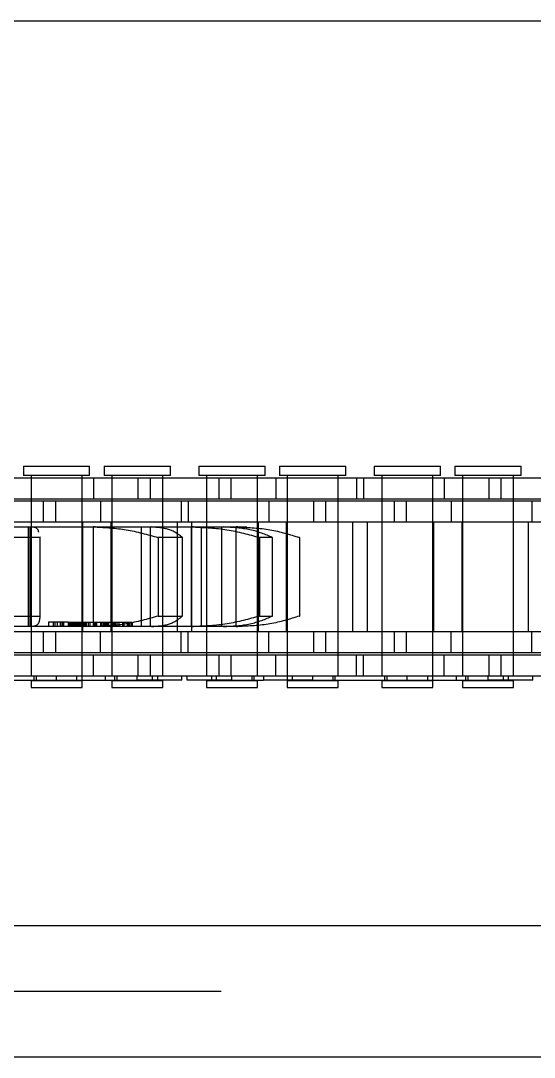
# Model space of a CAD drawing. Header units: metres. Extents: x 0 to 21025, y 0 to 14850.
# Drawn here: x 4449.4 to 4486.6, y 9046.6 to 9121.6 of the extents above; entities that cross this region are included whole.
import ezdxf

# ---------------------------------------------------------------- set-up
doc = ezdxf.new("R2010")
doc.units = ezdxf.units.M
doc.header["$LTSCALE"] = 25
doc.linetypes.add('HIDDEN2', pattern=[4.7625, 3.175, -1.5875])
doc.layers.add('SL4', color=4, linetype='Continuous')
doc.layers.add('ST1', color=7, linetype='HIDDEN2')

msp = doc.modelspace()

# ---------------------------------------------------------------- linework, layer by layer
at = {"layer": 'SL4'}
for p, q in [((4210.539, 9121.619), (5535.514, 9121.619)), ((4210.539, 9056.144), (5535.514, 9056.144)), ((5535.514, 9046.619), (4210.539, 9046.619))]:
    msp.add_line(p, q, dxfattribs=at)
at = {"layer": 'ST1'}
for p, q in [((4449.631, 9089.384), (4454.428, 9089.384)), ((4449.631, 9089.384), (4449.631, 9088.725)), ((4454.428, 9088.725), (4454.428, 9089.384)), ((4455.479, 9089.384), (4460.276, 9089.384)), ((4455.479, 9089.384), (4455.479, 9088.725)), ((4460.276, 9088.725), (4460.276, 9089.384)), ((4462.331, 9089.384), (4467.128, 9089.384)), ((4462.331, 9089.384), (4462.331, 9088.725)), ((4467.128, 9088.725), (4467.128, 9089.384)), ((4468.179, 9089.384), (4472.976, 9089.384)), ((4468.179, 9089.384), (4468.179, 9088.725)), ((4472.976, 9088.725), (4472.976, 9089.384)), ((4475.031, 9089.384), (4479.828, 9089.384)), ((4475.031, 9089.384), (4475.031, 9088.725)), ((4479.828, 9088.725), (4479.828, 9089.384)), ((4480.879, 9089.384), (4485.676, 9089.384)), ((4480.879, 9089.384), (4480.879, 9088.725)), ((4485.676, 9088.725), (4485.676, 9089.384)), ((4448.352, 9088.541), (4454.702, 9088.541)), ((4454.428, 9088.725), (4449.631, 9088.725)), ((4450.184, 9088.725), (4450.184, 9074.227)), ((4450.184, 9088.541), (4450.184, 9087.021)), ((4453.874, 9074.227), (4453.874, 9088.725)), ((4453.874, 9087.021), (4453.874, 9088.541)), ((4454.702, 9088.541), (4454.702, 9087.021)), ((4454.702, 9088.541), (4463.797, 9088.541)), ((4460.276, 9088.725), (4455.479, 9088.725)), ((4456.032, 9088.725), (4456.032, 9074.227)), ((4456.032, 9088.541), (4456.032, 9087.021)), ((4457.949, 9087.021), (4457.949, 9088.541)), ((4458.809, 9088.541), (4458.809, 9087.021)), ((4459.722, 9074.227), (4459.722, 9088.725)), ((4459.722, 9087.021), (4459.722, 9088.541)), ((4467.128, 9088.725), (4462.331, 9088.725)), ((4462.884, 9088.725), (4462.884, 9074.227)), ((4462.884, 9088.541), (4462.884, 9087.021)), ((4463.797, 9088.541), (4464.657, 9088.541)), ((4463.797, 9087.021), (4463.797, 9088.541)), ((4464.657, 9088.541), (4473.752, 9088.541)), ((4464.657, 9088.541), (4464.657, 9087.021)), ((4466.574, 9074.227), (4466.574, 9088.725)), ((4466.574, 9087.021), (4466.574, 9088.541)), ((4467.904, 9088.541), (4467.904, 9087.021)), ((4472.976, 9088.725), (4468.179, 9088.725)), ((4468.732, 9088.725), (4468.732, 9074.227)), ((4468.732, 9088.541), (4468.732, 9087.021)), ((4472.422, 9074.227), (4472.422, 9088.725)), ((4472.422, 9087.021), (4472.422, 9088.541)), ((4473.752, 9088.541), (4473.752, 9087.021)), ((4473.752, 9088.541), (4480.102, 9088.541)), ((4474.254, 9088.541), (4474.254, 9087.021)), ((4479.828, 9088.725), (4475.031, 9088.725)), ((4475.584, 9088.725), (4475.584, 9074.227)), ((4475.584, 9088.541), (4475.584, 9087.021)), ((4479.274, 9074.227), (4479.274, 9088.725)), ((4479.274, 9087.021), (4479.274, 9088.541)), ((4480.102, 9088.541), (4480.102, 9087.021)), ((4480.102, 9088.541), (4489.197, 9088.541)), ((4485.676, 9088.725), (4480.879, 9088.725)), ((4481.432, 9088.725), (4481.432, 9074.227)), ((4481.432, 9088.541), (4481.432, 9087.021)), ((4483.349, 9087.021), (4483.349, 9088.541)), ((4484.209, 9088.541), (4484.209, 9087.021)), ((4485.122, 9074.227), (4485.122, 9088.725)), ((4485.122, 9087.021), (4485.122, 9088.541)), ((4448.352, 9087.021), (4454.702, 9087.021)), ((4454.702, 9087.021), (4463.797, 9087.021)), ((4463.797, 9087.021), (4464.657, 9087.021)), ((4464.657, 9087.021), (4473.752, 9087.021)), ((4473.752, 9087.021), (4480.102, 9087.021)), ((4480.102, 9087.021), (4489.197, 9087.021)), ((4442.002, 9086.869), (4451.097, 9086.869)), ((4450.184, 9086.869), (4450.184, 9085.349)), ((4451.097, 9086.869), (4451.957, 9086.869)), ((4451.097, 9085.349), (4451.097, 9086.869)), ((4451.957, 9086.869), (4461.052, 9086.869)), ((4451.957, 9086.869), (4451.957, 9085.349)), ((4453.874, 9085.349), (4453.874, 9086.869)), ((4455.204, 9086.869), (4455.204, 9085.349)), ((4456.032, 9086.869), (4456.032, 9085.349)), ((4459.722, 9085.349), (4459.722, 9086.869)), ((4461.052, 9086.869), (4461.052, 9085.349)), ((4461.052, 9086.869), (4467.402, 9086.869)), ((4461.554, 9086.869), (4461.554, 9085.349)), ((4462.884, 9086.869), (4462.884, 9085.349)), ((4466.574, 9085.349), (4466.574, 9086.869)), ((4467.402, 9086.869), (4467.402, 9085.349)), ((4467.402, 9086.869), (4476.497, 9086.869)), ((4468.732, 9086.869), (4468.732, 9085.349)), ((4470.649, 9085.349), (4470.649, 9086.869)), ((4471.509, 9086.869), (4471.509, 9085.349)), ((4472.422, 9085.349), (4472.422, 9086.869)), ((4475.584, 9086.869), (4475.584, 9085.349)), ((4476.497, 9086.869), (4477.357, 9086.869)), ((4476.497, 9085.349), (4476.497, 9086.869)), ((4477.357, 9086.869), (4486.452, 9086.869)), ((4477.357, 9086.869), (4477.357, 9085.349)), ((4479.274, 9085.349), (4479.274, 9086.869)), ((4480.604, 9086.869), (4480.604, 9085.349)), ((4481.432, 9086.869), (4481.432, 9085.349)), ((4485.122, 9085.349), (4485.122, 9086.869)), ((4486.452, 9086.869), (4486.452, 9085.349)), ((4486.452, 9086.869), (4492.802, 9086.869)), ((4442.002, 9085.349), (4451.097, 9085.349)), ((4444.689, 9084.989), (4450.171, 9084.989)), ((4449.982, 9084.989), (4449.982, 9077.779)), ((4450.132, 9077.779), (4450.132, 9084.989)), ((4450.171, 9084.989), (4454.716, 9084.989)), ((4450.184, 9085.349), (4450.184, 9077.419)), ((4451.097, 9085.349), (4451.957, 9085.349)), ((4451.957, 9085.349), (4461.052, 9085.349)), ((4453.874, 9077.419), (4453.874, 9085.349)), ((4453.917, 9085.349), (4453.917, 9077.419)), ((4454.716, 9077.779), (4454.716, 9084.989)), ((4454.716, 9084.989), (4454.831, 9084.989)), ((4454.831, 9084.989), (4454.716, 9084.989)), ((4454.831, 9084.989), (4458.9, 9084.989)), ((4455.989, 9077.419), (4455.989, 9085.349)), ((4456.032, 9085.349), (4456.032, 9077.419)), ((4458.152, 9084.989), (4458.152, 9077.779)), ((4458.822, 9077.779), (4458.822, 9084.989)), ((4458.9, 9084.989), (4461.813, 9084.989)), ((4459.722, 9077.419), (4459.722, 9085.349)), ((4460.769, 9085.349), (4460.769, 9077.419)), ((4461.052, 9085.349), (4467.402, 9085.349)), ((4461.813, 9077.779), (4461.813, 9084.989)), ((4461.813, 9084.989), (4461.942, 9084.989)), ((4461.942, 9084.989), (4461.813, 9084.989)), ((4461.837, 9077.419), (4461.837, 9085.349)), ((4461.942, 9084.989), (4464.107, 9084.989)), ((4462.499, 9084.989), (4462.499, 9077.779)), ((4462.884, 9085.349), (4462.884, 9077.419)), ((4463.998, 9077.779), (4463.998, 9084.989)), ((4464.107, 9084.989), (4465.037, 9084.989)), ((4465.037, 9077.779), (4465.037, 9084.989)), ((4465.037, 9084.989), (4465.163, 9084.989)), ((4465.163, 9084.989), (4465.037, 9084.989)), ((4465.163, 9084.989), (4465.304, 9084.989)), ((4465.8, 9084.979), (4465.304, 9084.989)), ((4466.574, 9077.419), (4466.574, 9085.349)), ((4466.617, 9085.349), (4466.617, 9077.419)), ((4467.402, 9085.349), (4476.497, 9085.349)), ((4468.689, 9077.419), (4468.689, 9085.349)), ((4468.732, 9085.349), (4468.732, 9077.419)), ((4472.422, 9077.419), (4472.422, 9085.349)), ((4473.469, 9085.349), (4473.469, 9077.419)), ((4474.537, 9077.419), (4474.537, 9085.349)), ((4475.584, 9085.349), (4475.584, 9077.419)), ((4476.497, 9085.349), (4477.357, 9085.349)), ((4477.357, 9085.349), (4486.452, 9085.349)), ((4479.274, 9077.419), (4479.274, 9085.349)), ((4479.317, 9085.349), (4479.317, 9077.419)), ((4481.389, 9077.419), (4481.389, 9085.349)), ((4481.432, 9085.349), (4481.432, 9077.419)), ((4485.122, 9077.419), (4485.122, 9085.349)), ((4486.169, 9085.349), (4486.169, 9077.419)), ((4486.452, 9085.349), (4492.802, 9085.349)), ((4450.843, 9084.227), (4448.467, 9084.227)), ((4450.843, 9084.227), (4450.828, 9084.284)), ((4450.843, 9078.541), (4450.843, 9084.227)), ((4450.845, 9078.483), (4450.845, 9084.284)), ((4459.393, 9084.227), (4459.393, 9078.541)), ((4461.156, 9084.227), (4459.393, 9084.227)), ((4461.156, 9078.541), (4461.156, 9084.227)), ((4466.737, 9084.227), (4466.737, 9078.541)), ((4467.675, 9084.227), (4466.737, 9084.227)), ((4467.675, 9078.541), (4467.675, 9084.227)), ((4469.613, 9084.227), (4469.613, 9078.541)), ((4469.637, 9084.227), (4469.613, 9084.227)), ((4469.637, 9078.541), (4469.637, 9084.227)), ((4448.467, 9078.541), (4450.843, 9078.541)), ((4452.297, 9078.113), (4451.458, 9078.113)), ((4451.458, 9078.113), (4451.458, 9077.779)), ((4451.793, 9078.113), (4451.793, 9077.779)), ((4451.895, 9078.113), (4451.895, 9077.779)), ((4452.066, 9078.113), (4452.066, 9077.779)), ((4452.45, 9078.113), (4452.297, 9078.113)), ((4452.297, 9078.113), (4452.297, 9077.779)), ((4452.401, 9078.113), (4452.401, 9077.779)), ((4452.864, 9078.113), (4452.45, 9078.113)), ((4452.45, 9078.113), (4452.45, 9077.779)), ((4452.542, 9078.113), (4452.542, 9077.779)), ((4452.864, 9078.113), (4455.294, 9078.113)), ((4452.864, 9078.113), (4452.864, 9077.779)), ((4452.923, 9078.113), (4452.923, 9077.779)), ((4452.924, 9078.113), (4452.924, 9077.779)), ((4452.975, 9078.113), (4452.975, 9077.779)), ((4452.988, 9078.113), (4452.988, 9077.779)), ((4452.989, 9078.113), (4452.989, 9077.779)), ((4453.046, 9078.113), (4453.046, 9077.779)), ((4453.122, 9078.113), (4453.122, 9077.779)), ((4453.131, 9078.113), (4453.131, 9077.779)), ((4453.162, 9078.113), (4453.162, 9077.779)), ((4453.236, 9078.113), (4453.236, 9077.779)), ((4453.239, 9078.113), (4453.239, 9077.779)), ((4453.247, 9078.113), (4453.247, 9077.779)), ((4453.26, 9078.113), (4453.26, 9077.779)), ((4453.353, 9078.113), (4453.353, 9077.779)), ((4453.373, 9078.113), (4453.373, 9077.779)), ((4453.38, 9078.113), (4453.38, 9077.779)), ((4453.449, 9078.113), (4453.449, 9077.779)), ((4453.542, 9078.113), (4453.542, 9077.779)), ((4453.626, 9078.113), (4453.626, 9077.779)), ((4453.706, 9078.113), (4453.706, 9077.779)), ((4453.754, 9078.113), (4453.754, 9077.779)), ((4453.858, 9078.113), (4453.858, 9077.779)), ((4453.89, 9078.113), (4453.89, 9077.779)), ((4453.893, 9078.113), (4453.893, 9077.779)), ((4453.926, 9078.113), (4453.926, 9077.779)), ((4453.965, 9078.113), (4453.965, 9077.779)), ((4453.999, 9078.113), (4453.999, 9077.779)), ((4454.002, 9078.113), (4454.002, 9077.779)), ((4454.028, 9078.113), (4454.028, 9077.779)), ((4454.032, 9078.113), (4454.032, 9077.779)), ((4454.12, 9078.113), (4454.12, 9077.779)), ((4454.133, 9078.113), (4454.133, 9077.779)), ((4454.15, 9078.113), (4454.15, 9077.779)), ((4454.169, 9078.113), (4454.169, 9077.779)), ((4454.177, 9078.113), (4454.177, 9077.779)), ((4454.31, 9078.113), (4454.31, 9077.779)), ((4454.47, 9077.779), (4454.47, 9078.113)), ((4454.804, 9077.779), (4454.804, 9078.113)), ((4454.853, 9078.113), (4454.853, 9077.779)), ((4454.914, 9078.113), (4454.914, 9077.779)), ((4455.213, 9078.113), (4455.213, 9077.779)), ((4455.254, 9078.113), (4455.254, 9077.779)), ((4455.275, 9078.113), (4455.275, 9077.779)), ((4455.294, 9078.113), (4455.684, 9078.113)), ((4455.294, 9078.113), (4455.294, 9077.779)), ((4455.403, 9078.113), (4455.403, 9077.779)), ((4455.449, 9078.113), (4455.449, 9077.779)), ((4455.53, 9078.113), (4455.53, 9077.779)), ((4455.584, 9078.113), (4455.584, 9077.779)), ((4455.638, 9078.113), (4455.638, 9077.779)), ((4455.656, 9078.113), (4455.656, 9077.779)), ((4455.677, 9078.113), (4455.677, 9077.779)), ((4455.684, 9078.113), (4456.531, 9078.113)), ((4455.684, 9078.113), (4455.684, 9077.779)), ((4455.756, 9078.113), (4455.756, 9077.779)), ((4455.78, 9078.113), (4455.78, 9077.779)), ((4456.115, 9078.113), (4456.115, 9077.779)), ((4456.141, 9078.113), (4456.141, 9077.779)), ((4456.188, 9078.113), (4456.188, 9077.779)), ((4456.225, 9078.113), (4456.225, 9077.779)), ((4456.273, 9078.113), (4456.273, 9077.779)), ((4456.395, 9078.113), (4456.395, 9077.779)), ((4456.531, 9078.113), (4456.531, 9077.779)), ((4456.531, 9078.113), (4456.814, 9078.113)), ((4456.814, 9078.113), (4456.898, 9078.113)), ((4456.814, 9078.113), (4456.814, 9077.779)), ((4456.898, 9078.113), (4456.898, 9077.779)), ((4456.898, 9078.113), (4457.222, 9078.113)), ((4457.132, 9078.113), (4457.132, 9077.779)), ((4457.222, 9078.113), (4457.258, 9078.113)), ((4457.222, 9078.113), (4457.222, 9077.779)), ((4457.258, 9078.113), (4457.258, 9077.779)), ((4457.258, 9078.113), (4457.466, 9078.113)), ((4457.301, 9078.113), (4457.301, 9077.779)), ((4457.338, 9078.113), (4457.338, 9077.779)), ((4457.456, 9078.113), (4457.456, 9077.779)), ((4457.466, 9078.113), (4457.466, 9077.779)), ((4457.466, 9078.113), (4457.501, 9078.113)), ((4457.486, 9078.113), (4457.486, 9077.779)), ((4457.501, 9078.113), (4457.501, 9077.779)), ((4459.393, 9078.541), (4461.156, 9078.541)), ((4466.737, 9078.541), (4467.675, 9078.541)), ((4469.613, 9078.541), (4469.637, 9078.541)), ((4442.002, 9077.419), (4451.097, 9077.419)), ((4450.171, 9077.779), (4444.689, 9077.779)), ((4454.716, 9077.779), (4450.171, 9077.779)), ((4450.184, 9077.419), (4450.184, 9075.899)), ((4451.097, 9077.419), (4451.957, 9077.419)), ((4451.097, 9075.899), (4451.097, 9077.419)), ((4451.957, 9077.419), (4461.052, 9077.419)), ((4451.957, 9077.419), (4451.957, 9075.899)), ((4453.874, 9075.899), (4453.874, 9077.419)), ((4454.831, 9077.779), (4454.716, 9077.779)), ((4458.9, 9077.779), (4454.831, 9077.779)), ((4455.204, 9075.899), (4455.204, 9077.419)), ((4456.032, 9077.419), (4456.032, 9075.899)), ((4461.813, 9077.779), (4458.9, 9077.779)), ((4459.722, 9075.899), (4459.722, 9077.419)), ((4461.052, 9075.899), (4461.052, 9077.419)), ((4461.052, 9077.419), (4467.402, 9077.419)), ((4461.554, 9075.899), (4461.554, 9077.419)), ((4461.942, 9077.779), (4461.813, 9077.779)), ((4461.813, 9077.779), (4461.942, 9077.779)), ((4464.107, 9077.779), (4461.942, 9077.779)), ((4462.884, 9077.419), (4462.884, 9075.899)), ((4465.037, 9077.779), (4464.107, 9077.779)), ((4465.163, 9077.779), (4465.037, 9077.779)), ((4465.037, 9077.779), (4465.163, 9077.779)), ((4465.304, 9077.779), (4465.163, 9077.779)), ((4466.574, 9075.899), (4466.574, 9077.419)), ((4467.402, 9075.899), (4467.402, 9077.419)), ((4467.402, 9077.419), (4476.497, 9077.419)), ((4468.732, 9077.419), (4468.732, 9075.899)), ((4470.649, 9075.899), (4470.649, 9077.419)), ((4471.509, 9077.419), (4471.509, 9075.899)), ((4472.422, 9075.899), (4472.422, 9077.419)), ((4475.584, 9077.419), (4475.584, 9075.899)), ((4476.497, 9077.419), (4477.357, 9077.419)), ((4476.497, 9075.899), (4476.497, 9077.419)), ((4477.357, 9077.419), (4486.452, 9077.419)), ((4477.357, 9077.419), (4477.357, 9075.899)), ((4479.274, 9075.899), (4479.274, 9077.419)), ((4480.604, 9075.899), (4480.604, 9077.419)), ((4481.432, 9077.419), (4481.432, 9075.899)), ((4485.122, 9075.899), (4485.122, 9077.419)), ((4486.452, 9075.899), (4486.452, 9077.419)), ((4486.452, 9077.419), (4492.802, 9077.419)), ((4442.002, 9075.899), (4451.097, 9075.899)), ((4451.097, 9075.899), (4451.957, 9075.899)), ((4451.957, 9075.899), (4461.052, 9075.899)), ((4461.052, 9075.899), (4467.402, 9075.899)), ((4467.402, 9075.899), (4476.497, 9075.899)), ((4476.497, 9075.899), (4477.357, 9075.899)), ((4477.357, 9075.899), (4486.452, 9075.899)), ((4486.452, 9075.899), (4492.802, 9075.899)), ((4448.352, 9075.747), (4454.702, 9075.747)), ((4450.184, 9075.747), (4450.184, 9074.227)), ((4453.874, 9073.894), (4453.874, 9075.747)), ((4454.702, 9074.227), (4454.702, 9075.747)), ((4454.702, 9075.747), (4463.797, 9075.747)), ((4456.032, 9075.747), (4456.032, 9074.227)), ((4457.949, 9074.227), (4457.949, 9075.747)), ((4458.809, 9075.747), (4458.809, 9074.227)), ((4459.722, 9074.227), (4459.722, 9075.747)), ((4462.884, 9075.747), (4462.884, 9074.227)), ((4463.797, 9075.747), (4464.657, 9075.747)), ((4463.797, 9074.227), (4463.797, 9075.747)), ((4464.657, 9075.747), (4473.752, 9075.747)), ((4464.657, 9075.747), (4464.657, 9074.227)), ((4466.574, 9074.227), (4466.574, 9075.747)), ((4467.904, 9074.227), (4467.904, 9075.747)), ((4468.732, 9075.747), (4468.732, 9073.894)), ((4472.422, 9074.227), (4472.422, 9075.747)), ((4473.752, 9074.227), (4473.752, 9075.747)), ((4473.752, 9075.747), (4480.102, 9075.747)), ((4474.254, 9074.227), (4474.254, 9075.747)), ((4475.584, 9075.747), (4475.584, 9074.227)), ((4479.274, 9073.894), (4479.274, 9075.747)), ((4480.102, 9074.227), (4480.102, 9075.747)), ((4480.102, 9075.747), (4489.197, 9075.747)), ((4481.432, 9075.747), (4481.432, 9074.227)), ((4483.349, 9074.227), (4483.349, 9075.747)), ((4484.209, 9075.747), (4484.209, 9074.227)), ((4485.122, 9074.227), (4485.122, 9075.747)), ((4445.177, 9073.894), (4457.877, 9073.894)), ((4448.352, 9074.227), (4454.702, 9074.227)), ((4453.874, 9073.858), (4450.184, 9073.858)), ((4450.184, 9073.858), (4450.184, 9073.384)), ((4450.41, 9073.894), (4450.41, 9074.227)), ((4450.553, 9074.227), (4450.553, 9073.858)), ((4452.029, 9073.894), (4452.029, 9074.227)), ((4453.505, 9073.858), (4453.505, 9074.227)), ((4453.874, 9073.384), (4453.874, 9073.858)), ((4454.702, 9074.227), (4463.797, 9074.227)), ((4455.581, 9073.894), (4455.581, 9074.227)), ((4459.722, 9073.858), (4456.032, 9073.858)), ((4456.032, 9073.858), (4456.032, 9073.384)), ((4456.258, 9073.894), (4456.258, 9074.227)), ((4456.401, 9074.227), (4456.401, 9073.858)), ((4457.877, 9073.894), (4457.877, 9074.227)), ((4461.108, 9073.894), (4457.877, 9073.894)), ((4458.984, 9073.894), (4458.984, 9074.227)), ((4459.353, 9073.858), (4459.353, 9074.227)), ((4459.722, 9073.384), (4459.722, 9073.858)), ((4461.108, 9073.894), (4461.108, 9074.227)), ((4461.499, 9073.894), (4461.499, 9074.227)), ((4464.729, 9073.894), (4461.499, 9073.894)), ((4466.574, 9073.858), (4462.884, 9073.858)), ((4462.884, 9073.858), (4462.884, 9073.384)), ((4463.253, 9074.227), (4463.253, 9073.858)), ((4463.622, 9073.894), (4463.622, 9074.227)), ((4463.797, 9074.227), (4464.657, 9074.227)), ((4464.657, 9074.227), (4473.752, 9074.227)), ((4464.729, 9073.894), (4464.729, 9074.227)), ((4464.729, 9073.894), (4467.025, 9073.894)), ((4466.205, 9073.858), (4466.205, 9074.227)), ((4466.348, 9073.894), (4466.348, 9074.227)), ((4466.574, 9073.384), (4466.574, 9073.858)), ((4467.025, 9074.227), (4467.025, 9073.894)), ((4470.577, 9073.894), (4467.025, 9073.894)), ((4472.422, 9073.858), (4468.732, 9073.858)), ((4468.732, 9073.858), (4468.732, 9073.384)), ((4469.101, 9074.227), (4469.101, 9073.858)), ((4470.577, 9073.894), (4470.577, 9074.227)), ((4470.577, 9073.894), (4483.277, 9073.894)), ((4472.053, 9073.858), (4472.053, 9074.227)), ((4472.196, 9073.894), (4472.196, 9074.227)), ((4472.422, 9073.384), (4472.422, 9073.858)), ((4473.752, 9074.227), (4480.102, 9074.227)), ((4479.274, 9073.858), (4475.584, 9073.858)), ((4475.584, 9073.858), (4475.584, 9073.384)), ((4475.81, 9073.894), (4475.81, 9074.227)), ((4475.953, 9074.227), (4475.953, 9073.858)), ((4477.429, 9073.894), (4477.429, 9074.227)), ((4478.905, 9073.858), (4478.905, 9074.227)), ((4479.274, 9073.384), (4479.274, 9073.858)), ((4480.102, 9074.227), (4489.197, 9074.227)), ((4480.981, 9073.894), (4480.981, 9074.227)), ((4485.122, 9073.858), (4481.432, 9073.858)), ((4481.432, 9073.858), (4481.432, 9073.384)), ((4481.658, 9073.894), (4481.658, 9074.227)), ((4481.801, 9074.227), (4481.801, 9073.858)), ((4483.277, 9073.894), (4483.277, 9074.227)), ((4486.508, 9073.894), (4483.277, 9073.894)), ((4484.384, 9073.894), (4484.384, 9074.227)), ((4484.753, 9073.858), (4484.753, 9074.227)), ((4485.122, 9073.384), (4485.122, 9073.858)), ((4486.508, 9073.894), (4486.508, 9074.227)), ((4450.184, 9073.384), (4453.874, 9073.384)), ((4456.032, 9073.384), (4459.722, 9073.384)), ((4462.884, 9073.384), (4466.574, 9073.384)), ((4468.732, 9073.384), (4472.422, 9073.384)), ((4475.584, 9073.384), (4479.274, 9073.384)), ((4481.432, 9073.384), (4485.122, 9073.384)), ((4210.539, 9056.144), (5535.514, 9056.144)), ((5535.514, 9051.381), (4210.539, 9051.381))]:
    msp.add_line(p, q, dxfattribs=at)
for points, knots in [([(4450.739, 9084.623), (4450.729, 9084.681), (4450.685, 9084.94), (4450.395, 9084.967), (4450.171, 9084.989)], [0, 0, 0, 0, 0.226088, 1, 1, 1, 1]), ([(4454.831, 9084.989), (4455.575, 9084.951), (4457.064, 9084.875), (4458.616, 9084.443), (4459.393, 9084.227)], [0, 0, 0, 0, 0.499464, 1, 1, 1, 1]), ([(4461.156, 9084.227), (4460.869, 9084.443), (4460.297, 9084.875), (4459.365, 9084.951), (4458.9, 9084.989)], [0, 0, 0, 0, 0.500513, 1, 1, 1, 1]), ([(4461.942, 9084.989), (4462.757, 9084.951), (4464.39, 9084.876), (4465.954, 9084.443), (4466.737, 9084.227)], [0, 0, 0, 0, 0.499124, 1, 1, 1, 1]), ([(4467.675, 9084.227), (4467.153, 9084.443), (4466.11, 9084.875), (4464.774, 9084.951), (4464.107, 9084.989)], [0, 0, 0, 0, 0.500534, 1, 1, 1, 1]), ([(4465.163, 9084.989), (4465.952, 9084.951), (4467.532, 9084.876), (4468.918, 9084.443), (4469.613, 9084.227)], [0, 0, 0, 0, 0.499098, 1, 1, 1, 1]), ([(4450.171, 9077.779), (4450.378, 9077.816), (4450.792, 9077.892), (4450.826, 9078.324), (4450.843, 9078.541)], [0, 0, 0, 0, 0.499427, 1, 1, 1, 1]), ([(4459.393, 9078.541), (4458.616, 9078.324), (4457.064, 9077.892), (4455.575, 9077.816), (4454.831, 9077.779)], [0, 0, 0, 0, 0.500529, 1, 1, 1, 1]), ([(4458.9, 9077.779), (4459.365, 9077.816), (4460.297, 9077.892), (4460.869, 9078.324), (4461.156, 9078.541)], [0, 0, 0, 0, 0.49948, 1, 1, 1, 1]), ([(4466.737, 9078.541), (4465.955, 9078.324), (4464.391, 9077.892), (4462.758, 9077.816), (4461.942, 9077.779)], [0, 0, 0, 0, 0.500152, 1, 1, 1, 1]), ([(4464.107, 9077.779), (4464.774, 9077.816), (4466.11, 9077.892), (4467.153, 9078.324), (4467.675, 9078.541)], [0, 0, 0, 0, 0.499459, 1, 1, 1, 1]), ([(4469.613, 9078.541), (4468.92, 9078.324), (4467.533, 9077.892), (4465.953, 9077.816), (4465.163, 9077.779)], [0, 0, 0, 0, 0.500133, 1, 1, 1, 1])]:
    msp.add_open_spline(points, degree=3, knots=knots, dxfattribs=at)

doc.saveas('drawing.dxf')
